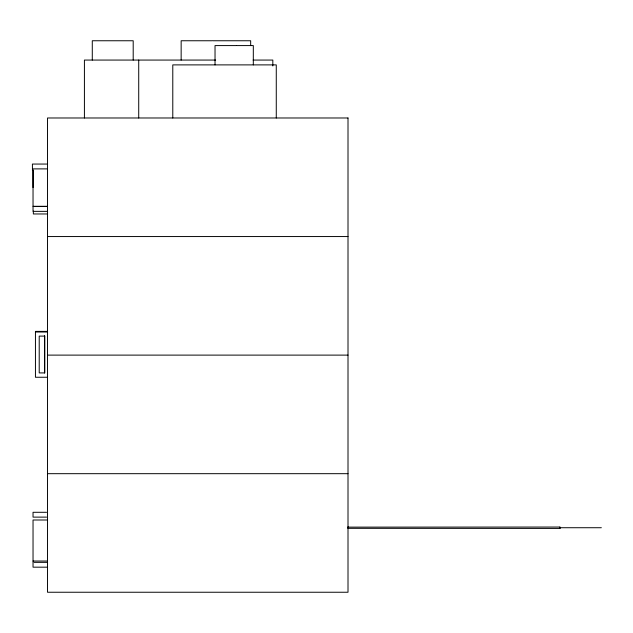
<?xml version="1.0" encoding="UTF-8"?>
<svg xmlns="http://www.w3.org/2000/svg" width="633" height="633" viewBox="0 0 633 633"><rect width="100%" height="100%" fill="white"/><g stroke="black" fill="none" stroke-linecap="round" stroke-linejoin="round"><path stroke-width="0.95" d="M347.841 527.131L559.92 527.044L560.221 527.724L559.92 528.413L347.841 528.326M559.92 527.044L559.92 528.413M211.833 40.757L181.149 40.757L181.149 60.064M212.522 40.757L250.668 40.757L250.668 45.584M236.133 45.584L215.03 45.584L215.03 64.89M236.663 45.584L253.319 45.584L253.311 64.89M215.647 60.064L84.418 60.064L84.418 117.983M253.105 60.064L272.823 60.064L272.823 65.951M46.763 164.058L32.41 164.058L32.457 170.38M47.522 168.884L33.035 168.884L33.035 187.59M33.035 206.295L47.522 206.295M34.063 206.532L47.008 206.532M47.23 211.359L33.035 211.359L33.035 170.38M46.866 213.962L33.351 213.962L33.351 211.066M47.522 236.552L348.008 236.552M47.522 331.391L35.448 331.391L35.448 377.26L47.522 377.252M35.448 332.009L47.522 332.009M47.522 355.113L348.008 355.113M47.522 473.682L348.008 473.682M46.549 512.295L33.035 512.295L33.035 517.121L46.549 517.121M47.522 520.002L33.035 520.002L33.035 567.176L47.119 567.176M559.92 527.724L601.35 527.724M33.035 561.028L47.522 561.028M34.142 562.349L47.119 562.349M348.008 527.044L348.316 527.55M276.273 117.983L276.273 64.89L172.785 64.89L172.785 117.983M138.722 60.064L138.722 117.983M133.199 60.064L133.199 40.757L92.283 40.757L92.283 60.064M44.698 335.791L44.698 373.051M348.008 117.983L47.522 117.983L47.522 592.243L348.008 592.243L348.008 117.983M44.642 336.107L39.214 336.107L39.214 372.916L44.642 372.916L44.642 336.107"/></g></svg>
